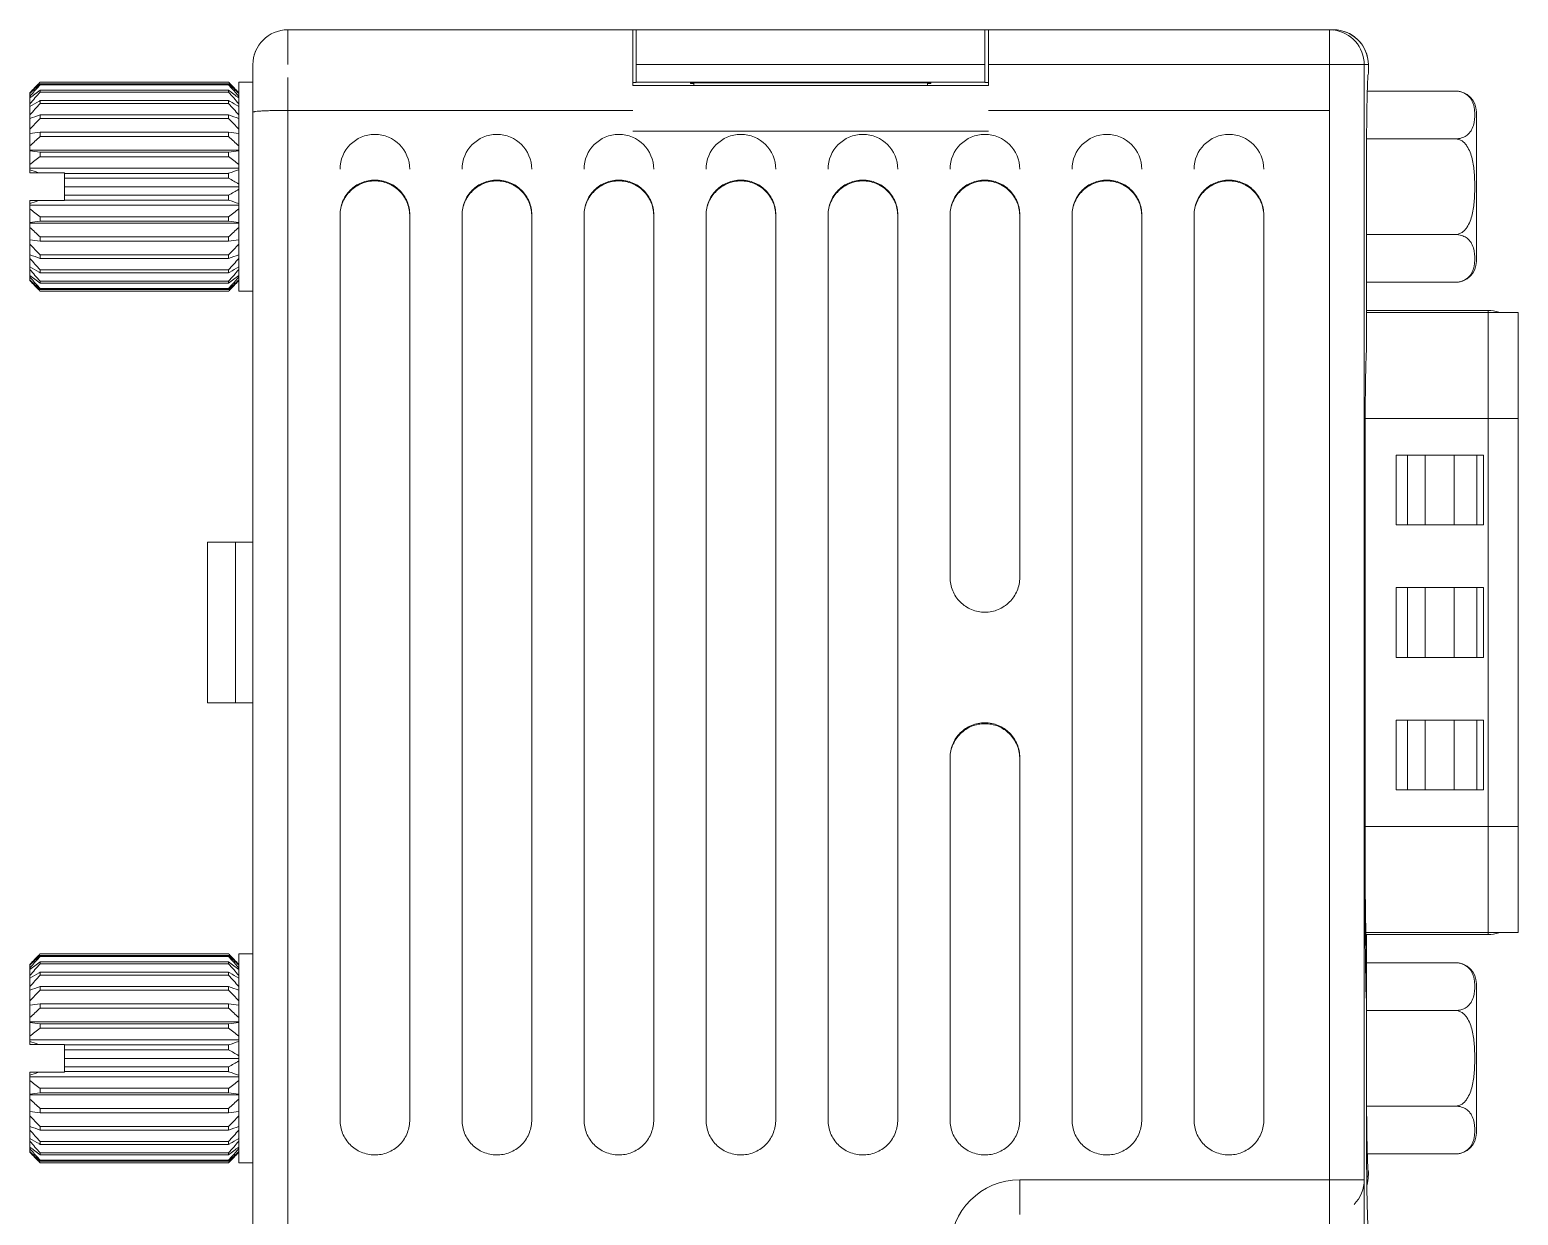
# Model space of a CAD drawing. Header units: millimetres. Extents: x 33157 to 59611, y -29750 to 1750.
# Drawn here: x 54390.4 to 54433.1, y -207.47 to -173.47 of the extents above; entities that cross this region are included whole.
import ezdxf

# ---------------------------------------------------------------- set-up
doc = ezdxf.new("R2010")
doc.units = ezdxf.units.MM
for name, color, linetype, lineweight in [('3_GB861_2-87DXF_CONTINUOUS_LINE', 7, 'Continuous', 18), ('LKC270_DXF_CONTINUOUS_LINE', 7, 'Continuous', 18), ('LKC271_DXF_CONTINUOUS_LINE', 7, 'Continuous', 18), ('LKC274_DXF_CONTINUOUS_LINE', 7, 'Continuous', 18), ('LKC276_DXF_CONTINUOUS_LINE', 7, 'Continuous', 18), ('M447D3_DXF_CONTINUOUS_LINE', 7, 'Continuous', 18), ('MALE-SHELL_1DXF_CONTINUOUS_LINE', 7, 'Continuous', 18), ('SCREW_4_DXF_CONTINUOUS_LINE', 7, 'Continuous', 18)]:
    doc.layers.add(name, color=color, linetype=linetype, lineweight=lineweight)

msp = doc.modelspace()

# ---------------------------------------------------------------- linework, layer by layer
at = {"layer": '3_GB861_2-87DXF_CONTINUOUS_LINE', "color": 7, "linetype": 'Continuous'}
for p, q in [((54396.395, -174.975), (54396.395, -180.975)), ((54396.395, -174.975), (54396.795, -174.975)), ((54396.395, -180.975), (54396.795, -180.975)), ((54396.395, -199.975), (54396.395, -205.975)), ((54396.395, -199.975), (54396.795, -199.975)), ((54396.395, -205.975), (54396.795, -205.975))]:
    msp.add_line(p, q, dxfattribs=at)
at = {"layer": 'LKC270_DXF_CONTINUOUS_LINE', "color": 7, "linetype": 'Continuous'}
for p, q in [((54397.795, -173.475), (54397.795, -174.475)), ((54397.795, -173.475), (54407.695, -173.475)), ((54407.695, -173.475), (54407.695, -175.075)), ((54417.895, -175.075), (54417.895, -173.475)), ((54417.895, -173.475), (54427.795, -173.475)), ((54427.677, -207.457), (54427.677, -173.475)), ((54396.795, -176.835), (54396.795, -174.475)), ((54417.895, -174.475), (54428.795, -174.475)), ((54428.677, -174.475), (54428.677, -206.457)), ((54428.795, -174.73), (54428.795, -174.475)), ((54397.795, -212.875), (54397.795, -174.839)), ((54409.445, -174.996), (54409.445, -175.075)), ((54416.145, -174.996), (54416.145, -175.075)), ((54427.677, -208.777), (54427.677, -174.839)), ((54407.695, -175.075), (54417.895, -175.075)), ((54397.795, -175.787), (54407.695, -175.787)), ((54417.895, -175.787), (54427.677, -175.787)), ((54428.677, -175.877), (54428.677, -207.777)), ((54396.795, -212.875), (54396.795, -176.035)), ((54407.695, -176.386), (54417.895, -176.386)), ((54399.295, -178.782), (54399.295, -204.747)), ((54401.295, -204.747), (54401.295, -178.782)), ((54402.795, -178.782), (54402.795, -204.747)), ((54404.795, -204.747), (54404.795, -178.782)), ((54406.295, -178.782), (54406.295, -204.747)), ((54408.295, -204.747), (54408.295, -178.782)), ((54409.795, -178.782), (54409.795, -204.747)), ((54411.795, -204.747), (54411.795, -178.782)), ((54413.295, -178.782), (54413.295, -204.747)), ((54415.295, -204.747), (54415.295, -178.782)), ((54416.795, -178.782), (54416.795, -189.18)), ((54418.795, -189.18), (54418.795, -178.782)), ((54420.295, -178.782), (54420.295, -204.747)), ((54422.295, -204.747), (54422.295, -178.782)), ((54423.795, -178.782), (54423.795, -204.747)), ((54425.795, -204.747), (54425.795, -178.782)), ((54428.738, -179.522), (54428.738, -182.707)), ((54428.705, -198.685), (54428.705, -185.114)), ((54416.795, -194.349), (54416.795, -204.747)), ((54418.795, -204.747), (54418.795, -194.349)), ((54428.738, -199.78), (54428.738, -201.293)), ((54428.738, -201.293), (54428.738, -204.478)), ((54428.794, -206.34), (54428.794, -206.219)), ((54418.795, -206.457), (54428.677, -206.457)), ((54418.795, -207.457), (54418.795, -206.457)), ((54428.749, -206.385), (54428.794, -206.34))]:
    msp.add_line(p, q, dxfattribs=at)
for centre, radius, start, end in [((54397.795, -174.475), 1, 90, 180), ((54427.677, -174.474), 0.999, 83.2767, 89.9877), ((54427.677, -174.474), 1, 359.9956, 83.2878), ((54400.295, -177.475), 1, 0, 180), ((54403.795, -177.475), 1, 0, 180), ((54407.295, -177.475), 1, 0, 180), ((54410.795, -177.475), 1, 0, 180), ((54414.295, -177.475), 1, 0, 180), ((54417.795, -177.475), 1, 0, 180), ((54421.295, -177.475), 1, 0, 180), ((54424.795, -177.475), 1, 360, 180), ((54400.308, -204.747), 0.987, 358.5058, 359.9992), ((54403.808, -204.747), 0.987, 358.5058, 359.9992), ((54407.308, -204.747), 0.987, 358.5058, 359.9992), ((54410.808, -204.747), 0.987, 358.5058, 359.9992), ((54414.308, -204.747), 0.987, 358.5058, 359.9992), ((54417.808, -204.747), 0.987, 358.5058, 359.9992), ((54421.308, -204.747), 0.987, 358.5058, 359.9992), ((54424.808, -204.747), 0.987, 358.5058, 359.9992), ((54418.795, -208.457), 2, 90.0053, 180.0041), ((54427.677, -206.457), 1, 315.0017, 0.0193)]:
    msp.add_arc(centre, radius, start, end, dxfattribs=at)
for centre, major_axis, ratio, start_param, end_param in [((54427.795, -174.475), (1, 0), 0.999848, 0, 1.570796), ((54428.795, -177.98), (0, 3.25), 0.017455, 0, 1.570796), ((54428.795, -179.692), (-0.003, 3.25), 0.017431, 1.01415, 1.518421), ((54428.75, -185.25), (-0.002, 2.6), 0.017431, 0.210248, 1.518421), ((54428.75, -197.27), (0, 2.6), 0.017455, 1.570796, 2.878969), ((54428.75, -198.821), (-0.002, 2.6), 0.017431, 1.518421, 2.826593), ((54428.795, -202.97), (0, 3.25), 0.017455, 1.570796, 3.126207), ((54428.795, -204.648), (-0.003, 3.25), 0.017431, 1.518421, 3.073832), ((54427.794, -206.34), (0.707, 0.707), 0.999695, 5.210518, 5.497939)]:
    msp.add_ellipse(centre, major_axis=major_axis, ratio=ratio, start_param=start_param, end_param=end_param, dxfattribs=at)
for points, knots in [([(54396.795, -175.839), (54396.795, -175.837), (54396.803, -175.832), (54396.817, -175.828), (54396.841, -175.823), (54396.891, -175.816), (54396.974, -175.808), (54397.097, -175.801), (54397.247, -175.795), (54397.417, -175.79), (54397.602, -175.787), (54397.73, -175.787), (54397.795, -175.787)], [0, 0, 0, 0, 9751.325156, 30903.199351, 64651.169404, 110960.35656, 239609.004101, 412280.027188, 622471.823701, 862078.734272, 1122186.290299, 1392437.637269, 1392437.637269, 1392437.637269, 1392437.637269]), ([(54401.295, -178.782), (54401.295, -178.653), (54401.243, -178.39), (54401.02, -178.058), (54400.688, -177.836), (54400.295, -177.758), (54399.902, -177.836), (54399.57, -178.058), (54399.347, -178.39), (54399.295, -178.653), (54399.295, -178.782)], [0, 0, 0, 0, 141106.193368, 282235.171749, 423453.226343, 564723.528933, 705993.831523, 847211.886118, 988340.864499, 1129447.057867, 1129447.057867, 1129447.057867, 1129447.057867]), ([(54399.295, -178.783), (54399.299, -178.655), (54399.356, -178.398), (54399.58, -178.075), (54399.909, -177.86), (54400.295, -177.785), (54400.681, -177.86), (54401.01, -178.075), (54401.234, -178.398), (54401.291, -178.655), (54401.295, -178.783)], [0, 0, 0, 0, 141125.147948, 282248.042214, 423458.245147, 564719.385316, 705980.525485, 847190.728418, 988313.622684, 1129438.770632, 1129438.770632, 1129438.770632, 1129438.770632]), ([(54404.795, -178.782), (54404.795, -178.653), (54404.743, -178.39), (54404.52, -178.058), (54404.188, -177.836), (54403.795, -177.758), (54403.402, -177.836), (54403.07, -178.058), (54402.847, -178.39), (54402.795, -178.653), (54402.795, -178.782)], [0, 0, 0, 0, 141115.257002, 282253.30048, 423480.425894, 564759.802659, 706039.179424, 847266.304838, 988404.348316, 1129519.605318, 1129519.605318, 1129519.605318, 1129519.605318]), ([(54402.795, -178.783), (54402.799, -178.655), (54402.856, -178.398), (54403.08, -178.075), (54403.409, -177.86), (54403.795, -177.785), (54404.181, -177.86), (54404.51, -178.075), (54404.734, -178.398), (54404.791, -178.655), (54404.795, -178.783)], [0, 0, 0, 0, 141134.212866, 282266.171905, 423485.445219, 564755.659042, 706025.872864, 847245.146178, 988377.105217, 1129511.318083, 1129511.318083, 1129511.318083, 1129511.318083]), ([(54408.295, -178.782), (54408.295, -178.653), (54408.243, -178.39), (54408.02, -178.058), (54407.688, -177.836), (54407.295, -177.758), (54406.902, -177.836), (54406.57, -178.058), (54406.347, -178.39), (54406.295, -178.653), (54406.295, -178.782)], [0, 0, 0, 0, 141124.320636, 282271.429211, 423507.625445, 564796.076385, 706084.527325, 847320.723558, 988467.832134, 1129592.15277, 1129592.15277, 1129592.15277, 1129592.15277]), ([(54406.295, -178.783), (54406.299, -178.655), (54406.356, -178.398), (54406.58, -178.075), (54406.909, -177.86), (54407.295, -177.785), (54407.681, -177.86), (54408.01, -178.075), (54408.234, -178.398), (54408.291, -178.655), (54408.295, -178.783)], [0, 0, 0, 0, 141143.277784, 282284.301596, 423512.645292, 564791.932767, 706071.220243, 847299.563938, 988440.58775, 1129583.865534, 1129583.865534, 1129583.865534, 1129583.865534]), ([(54411.795, -178.782), (54411.795, -178.653), (54411.743, -178.39), (54411.52, -178.058), (54411.188, -177.836), (54410.795, -177.758), (54410.402, -177.836), (54410.07, -178.058), (54409.847, -178.39), (54409.795, -178.653), (54409.795, -178.782)], [0, 0, 0, 0, 141133.38427, 282289.557943, 423534.824995, 564832.350111, 706129.875226, 847375.142278, 988531.315952, 1129664.700221, 1129664.700221, 1129664.700221, 1129664.700221]), ([(54409.795, -178.783), (54409.799, -178.655), (54409.856, -178.398), (54410.08, -178.075), (54410.409, -177.86), (54410.795, -177.785), (54411.181, -177.86), (54411.51, -178.075), (54411.734, -178.398), (54411.791, -178.655), (54411.795, -178.783)], [0, 0, 0, 0, 141152.342702, 282302.431288, 423539.845364, 564828.206493, 706116.567622, 847353.981698, 988504.070284, 1129656.412986, 1129656.412986, 1129656.412986, 1129656.412986]), ([(54415.295, -178.782), (54415.295, -178.653), (54415.243, -178.39), (54415.02, -178.058), (54414.688, -177.836), (54414.295, -177.758), (54413.902, -177.836), (54413.57, -178.058), (54413.347, -178.39), (54413.295, -178.653), (54413.295, -178.782)], [0, 0, 0, 0, 141142.447904, 282307.686675, 423562.024546, 564868.623836, 706175.223127, 847429.560998, 988594.799769, 1129737.247673, 1129737.247673, 1129737.247673, 1129737.247673]), ([(54413.295, -178.783), (54413.299, -178.655), (54413.356, -178.398), (54413.58, -178.075), (54413.909, -177.86), (54414.295, -177.785), (54414.681, -177.86), (54415.01, -178.075), (54415.234, -178.398), (54415.291, -178.655), (54415.295, -178.783)], [0, 0, 0, 0, 141161.40762, 282320.560979, 423567.045437, 564864.480219, 706161.915001, 847408.399458, 988567.552817, 1129728.960437, 1129728.960437, 1129728.960437, 1129728.960437]), ([(54418.795, -178.782), (54418.795, -178.653), (54418.743, -178.39), (54418.52, -178.058), (54418.188, -177.836), (54417.795, -177.758), (54417.402, -177.836), (54417.07, -178.058), (54416.847, -178.39), (54416.795, -178.653), (54416.795, -178.782)], [0, 0, 0, 0, 141151.511538, 282325.815406, 423589.224097, 564904.897562, 706220.571028, 847483.979719, 988658.283587, 1129809.795125, 1129809.795125, 1129809.795125, 1129809.795125]), ([(54416.795, -178.783), (54416.799, -178.655), (54416.856, -178.398), (54417.08, -178.075), (54417.409, -177.86), (54417.795, -177.785), (54418.181, -177.86), (54418.51, -178.075), (54418.734, -178.398), (54418.791, -178.655), (54418.795, -178.783)], [0, 0, 0, 0, 141170.472538, 282338.69067, 423594.245509, 564900.753944, 706207.262379, 847462.817219, 988631.035351, 1129801.507889, 1129801.507889, 1129801.507889, 1129801.507889]), ([(54422.295, -178.782), (54422.295, -178.653), (54422.243, -178.39), (54422.02, -178.058), (54421.688, -177.836), (54421.295, -177.758), (54420.902, -177.836), (54420.57, -178.058), (54420.347, -178.39), (54420.295, -178.653), (54420.295, -178.782)], [0, 0, 0, 0, 141160.575172, 282343.944138, 423616.423647, 564941.171288, 706265.918929, 847538.398439, 988721.767405, 1129882.342576, 1129882.342576, 1129882.342576, 1129882.342576]), ([(54420.295, -178.783), (54420.299, -178.655), (54420.356, -178.398), (54420.58, -178.075), (54420.909, -177.86), (54421.295, -177.785), (54421.681, -177.86), (54422.01, -178.075), (54422.234, -178.398), (54422.291, -178.655), (54422.295, -178.783)], [0, 0, 0, 0, 141179.537456, 282356.820361, 423621.445582, 564937.02767, 706252.609758, 847517.234979, 988694.517884, 1129874.05534, 1129874.05534, 1129874.05534, 1129874.05534]), ([(54425.795, -178.782), (54425.795, -178.653), (54425.743, -178.39), (54425.52, -178.058), (54425.188, -177.836), (54424.795, -177.758), (54424.402, -177.836), (54424.07, -178.058), (54423.847, -178.39), (54423.795, -178.653), (54423.795, -178.782)], [0, 0, 0, 0, 141169.638806, 282362.072869, 423643.623198, 564977.445014, 706311.26683, 847592.817159, 988785.251222, 1129954.890028, 1129954.890028, 1129954.890028, 1129954.890028]), ([(54423.795, -178.783), (54423.799, -178.655), (54423.856, -178.398), (54424.08, -178.075), (54424.409, -177.86), (54424.795, -177.785), (54425.181, -177.86), (54425.51, -178.075), (54425.734, -178.398), (54425.791, -178.655), (54425.795, -178.783)], [0, 0, 0, 0, 141188.602374, 282374.950052, 423648.645654, 564973.301396, 706297.957137, 847571.652739, 988758.000418, 1129946.602792, 1129946.602792, 1129946.602792, 1129946.602792]), ([(54416.795, -189.18), (54416.795, -189.31), (54416.847, -189.573), (54417.07, -189.905), (54417.402, -190.127), (54417.795, -190.205), (54418.188, -190.127), (54418.52, -189.905), (54418.743, -189.573), (54418.795, -189.31), (54418.795, -189.18)], [0, 0, 0, 0, 141169.212325, 282352.321358, 423633.001473, 564962.678368, 706292.078658, 847572.482054, 988755.27437, 1129923.967608, 1129923.967608, 1129923.967608, 1129923.967608]), ([(54418.795, -194.349), (54418.795, -194.219), (54418.743, -193.956), (54418.52, -193.625), (54418.188, -193.402), (54417.795, -193.324), (54417.402, -193.402), (54417.07, -193.625), (54416.847, -193.956), (54416.795, -194.219), (54416.795, -194.349)], [0, 0, 0, 0, 141174.68275, 282363.465177, 423649.862826, 564985.259446, 706320.932684, 847607.607063, 988796.706221, 1129971.90808, 1129971.90808, 1129971.90808, 1129971.90808]), ([(54416.795, -194.35), (54416.799, -194.222), (54416.856, -193.965), (54417.08, -193.642), (54417.409, -193.427), (54417.795, -193.351), (54418.181, -193.427), (54418.51, -193.642), (54418.734, -193.965), (54418.791, -194.222), (54418.795, -194.35)], [0, 0, 0, 0, 141200.229952, 282380.082141, 423657.359792, 564982.513551, 706307.391598, 847584.39286, 988763.943574, 1129963.620522, 1129963.620522, 1129963.620522, 1129963.620522]), ([(54399.295, -204.747), (54399.295, -204.876), (54399.346, -205.136), (54399.565, -205.466), (54399.893, -205.689), (54400.282, -205.771), (54400.672, -205.699), (54401.006, -205.485), (54401.233, -205.16), (54401.291, -204.901), (54401.295, -204.773)], [0, 0, 0, 0, 141136.558725, 282294.698894, 423541.976605, 564841.709742, 706143.54665, 847394.754103, 988558.728954, 1129723.319956, 1129723.319956, 1129723.319956, 1129723.319956]), ([(54402.795, -204.747), (54402.795, -204.876), (54402.846, -205.136), (54403.065, -205.466), (54403.393, -205.689), (54403.782, -205.771), (54404.172, -205.699), (54404.506, -205.485), (54404.733, -205.16), (54404.791, -204.901), (54404.795, -204.773)], [0, 0, 0, 0, 141145.622081, 282312.826992, 423569.175169, 564877.982141, 706188.893019, 847449.171191, 988622.211158, 1129795.867316, 1129795.867316, 1129795.867316, 1129795.867316]), ([(54406.295, -204.747), (54406.295, -204.876), (54406.346, -205.136), (54406.565, -205.466), (54406.893, -205.689), (54407.282, -205.771), (54407.672, -205.699), (54408.006, -205.485), (54408.233, -205.16), (54408.291, -204.901), (54408.295, -204.773)], [0, 0, 0, 0, 141154.685437, 282330.95509, 423596.373733, 564914.25454, 706234.239387, 847503.588278, 988685.693362, 1129868.414676, 1129868.414676, 1129868.414676, 1129868.414676]), ([(54409.795, -204.747), (54409.795, -204.876), (54409.846, -205.136), (54410.065, -205.466), (54410.393, -205.689), (54410.782, -205.771), (54411.172, -205.699), (54411.506, -205.485), (54411.733, -205.16), (54411.791, -204.901), (54411.795, -204.773)], [0, 0, 0, 0, 141163.748793, 282349.083188, 423623.572298, 564950.526939, 706279.585756, 847558.005365, 988749.175566, 1129940.962036, 1129940.962036, 1129940.962036, 1129940.962036]), ([(54413.295, -204.747), (54413.295, -204.876), (54413.346, -205.136), (54413.565, -205.466), (54413.893, -205.689), (54414.282, -205.771), (54414.672, -205.699), (54415.006, -205.485), (54415.233, -205.16), (54415.291, -204.901), (54415.295, -204.773)], [0, 0, 0, 0, 141172.81215, 282367.211286, 423650.770862, 564986.799338, 706324.932125, 847612.422452, 988812.65777, 1130013.509397, 1130013.509397, 1130013.509397, 1130013.509397]), ([(54416.795, -204.747), (54416.795, -204.876), (54416.846, -205.136), (54417.065, -205.466), (54417.393, -205.689), (54417.782, -205.771), (54418.172, -205.699), (54418.506, -205.485), (54418.733, -205.16), (54418.791, -204.901), (54418.795, -204.773)], [0, 0, 0, 0, 141181.875506, 282385.339384, 423677.969426, 565023.071737, 706370.278494, 847666.83954, 988876.139974, 1130086.056757, 1130086.056757, 1130086.056757, 1130086.056757]), ([(54420.295, -204.747), (54420.295, -204.876), (54420.346, -205.136), (54420.565, -205.466), (54420.893, -205.689), (54421.282, -205.771), (54421.672, -205.699), (54422.006, -205.485), (54422.233, -205.16), (54422.291, -204.901), (54422.295, -204.773)], [0, 0, 0, 0, 141190.938862, 282403.467483, 423705.167991, 565059.344136, 706415.624863, 847721.256627, 988939.622178, 1130158.604118, 1130158.604118, 1130158.604118, 1130158.604118]), ([(54423.795, -204.747), (54423.795, -204.876), (54423.846, -205.136), (54424.065, -205.466), (54424.393, -205.689), (54424.782, -205.771), (54425.172, -205.699), (54425.506, -205.485), (54425.733, -205.16), (54425.791, -204.901), (54425.795, -204.773)], [0, 0, 0, 0, 141200.002218, 282421.595581, 423732.366555, 565095.616535, 706460.971231, 847775.673715, 989003.104382, 1130231.151478, 1130231.151478, 1130231.151478, 1130231.151478])]:
    msp.add_open_spline(points, degree=3, knots=knots, dxfattribs=at)
at = {"layer": 'LKC271_DXF_CONTINUOUS_LINE', "color": 7, "linetype": 'Continuous'}
for p, q in [((54407.695, -173.475), (54417.895, -173.475)), ((54407.795, -174.988), (54407.795, -173.475)), ((54417.795, -173.475), (54417.795, -174.988)), ((54407.795, -174.475), (54417.795, -174.475)), ((54428.795, -174.73), (54428.795, -174.475)), ((54407.695, -174.988), (54407.795, -174.988)), ((54407.795, -174.975), (54417.795, -174.975)), ((54409.345, -175.013), (54409.345, -174.996)), ((54409.345, -174.996), (54416.245, -174.996)), ((54409.445, -175.013), (54409.345, -175.013)), ((54416.245, -175.013), (54416.145, -175.013)), ((54416.245, -174.996), (54416.245, -175.013)), ((54417.795, -174.988), (54417.895, -174.988)), ((54428.738, -199.78), (54428.738, -199.425)), ((54428.795, -206.339), (54428.795, -206.22))]:
    msp.add_line(p, q, dxfattribs=at)
msp.add_arc((54397.795, -174.475), 1, 158.0157, 163.3267, dxfattribs=at)
for centre, major_axis, ratio, start_param, end_param in [((54427.795, -174.475), (1, 0), 0.999848, 0, 1.256647), ((54427.795, -206.339), (0.707, -0.707), 0.999695, 0.497298, 0.785246)]:
    msp.add_ellipse(centre, major_axis=major_axis, ratio=ratio, start_param=start_param, end_param=end_param, dxfattribs=at)
at = {"layer": 'LKC274_DXF_CONTINUOUS_LINE', "color": 7, "linetype": 'Continuous'}
for p, q in [((54395.495, -188.175), (54395.495, -192.775)), ((54396.795, -188.175), (54395.495, -188.175)), ((54396.295, -192.775), (54396.295, -188.175)), ((54395.495, -192.775), (54396.795, -192.775))]:
    msp.add_line(p, q, dxfattribs=at)
at = {"layer": 'LKC276_DXF_CONTINUOUS_LINE', "color": 7, "linetype": 'Continuous'}
for p, q in [((54390.695, -174.975), (54390.669, -175.001)), ((54390.695, -174.975), (54396.095, -174.975)), ((54390.695, -175.026), (54390.695, -175.055)), ((54390.695, -175.026), (54396.095, -175.026)), ((54390.695, -175.055), (54396.095, -175.055)), ((54396.121, -175.001), (54396.095, -174.975)), ((54396.095, -175.055), (54396.095, -175.026)), ((54390.395, -177.575), (54390.395, -175.275)), ((54390.399, -175.278), (54390.395, -175.282)), ((54390.695, -175.206), (54390.695, -175.263)), ((54390.695, -175.206), (54396.095, -175.206)), ((54390.695, -175.263), (54396.095, -175.263)), ((54396.095, -175.263), (54396.095, -175.206)), ((54396.395, -175.282), (54396.391, -175.278)), ((54390.66, -175.527), (54390.695, -175.507)), ((54390.695, -175.507), (54390.695, -175.589)), ((54390.695, -175.507), (54396.095, -175.507)), ((54390.695, -175.589), (54396.095, -175.589)), ((54390.695, -175.916), (54390.695, -176.019)), ((54390.695, -175.916), (54396.095, -175.916)), ((54396.095, -175.589), (54396.095, -175.507)), ((54396.095, -175.507), (54396.13, -175.527)), ((54396.095, -176.019), (54396.095, -175.916)), ((54390.695, -176.019), (54396.095, -176.019)), ((54390.695, -176.415), (54390.695, -176.535)), ((54390.695, -176.415), (54396.095, -176.415)), ((54390.695, -176.535), (54396.095, -176.535)), ((54396.095, -176.535), (54396.095, -176.415)), ((54390.395, -176.93), (54396.395, -176.93)), ((54390.695, -176.982), (54390.695, -177.114)), ((54390.695, -176.982), (54396.095, -176.982)), ((54390.695, -177.114), (54396.095, -177.114)), ((54396.095, -177.114), (54396.095, -176.982)), ((54390.395, -177.441), (54396.395, -177.441)), ((54390.395, -177.575), (54391.395, -177.575)), ((54391.395, -177.575), (54391.395, -178.375)), ((54391.395, -177.592), (54396.095, -177.592)), ((54396.095, -177.73), (54396.095, -177.592)), ((54391.395, -177.73), (54396.095, -177.73)), ((54391.395, -177.975), (54396.395, -177.975)), ((54390.395, -180.675), (54390.395, -178.375)), ((54390.395, -178.375), (54391.395, -178.375)), ((54391.395, -178.219), (54396.095, -178.219)), ((54391.395, -178.357), (54396.095, -178.357)), ((54396.095, -178.357), (54396.095, -178.219)), ((54390.395, -178.508), (54396.395, -178.508)), ((54390.695, -178.835), (54390.695, -178.968)), ((54390.695, -178.835), (54396.095, -178.835)), ((54396.095, -178.968), (54396.095, -178.835)), ((54390.395, -179.019), (54396.395, -179.019)), ((54390.695, -178.968), (54396.095, -178.968)), ((54390.695, -179.414), (54390.695, -179.534)), ((54390.695, -179.414), (54396.095, -179.414)), ((54390.695, -179.534), (54396.095, -179.534)), ((54396.095, -179.534), (54396.095, -179.414)), ((54390.695, -179.93), (54390.695, -180.033)), ((54390.695, -179.93), (54396.095, -179.93)), ((54390.695, -180.033), (54396.095, -180.033)), ((54396.095, -180.033), (54396.095, -179.93)), ((54390.695, -180.442), (54390.66, -180.423)), ((54390.695, -180.36), (54390.695, -180.442)), ((54390.695, -180.36), (54396.095, -180.36)), ((54390.695, -180.442), (54396.095, -180.442)), ((54396.095, -180.442), (54396.095, -180.36)), ((54396.13, -180.423), (54396.095, -180.442)), ((54390.395, -180.667), (54390.399, -180.671)), ((54390.669, -180.948), (54390.695, -180.974)), ((54390.695, -180.686), (54390.695, -180.743)), ((54390.695, -180.686), (54396.095, -180.686)), ((54390.695, -180.743), (54396.095, -180.743)), ((54390.695, -180.894), (54390.695, -180.923)), ((54390.695, -180.894), (54396.095, -180.894)), ((54390.695, -180.923), (54396.095, -180.923)), ((54390.695, -180.974), (54396.095, -180.974)), ((54396.095, -180.743), (54396.095, -180.686)), ((54396.095, -180.923), (54396.095, -180.894)), ((54396.095, -180.974), (54396.121, -180.948)), ((54396.391, -180.671), (54396.395, -180.667)), ((54390.695, -199.975), (54390.669, -200.001)), ((54390.695, -199.975), (54396.095, -199.975)), ((54390.695, -200.026), (54390.695, -200.055)), ((54390.695, -200.026), (54396.095, -200.026)), ((54390.695, -200.055), (54396.095, -200.055)), ((54390.695, -200.206), (54390.695, -200.263)), ((54390.695, -200.206), (54396.095, -200.206)), ((54390.695, -200.263), (54396.095, -200.263)), ((54396.121, -200.001), (54396.095, -199.975)), ((54396.095, -200.055), (54396.095, -200.026)), ((54396.095, -200.263), (54396.095, -200.206)), ((54390.395, -202.575), (54390.395, -200.275)), ((54390.399, -200.278), (54390.395, -200.282)), ((54390.66, -200.527), (54390.695, -200.507)), ((54390.695, -200.507), (54390.695, -200.589)), ((54390.695, -200.507), (54396.095, -200.507)), ((54390.695, -200.589), (54396.095, -200.589)), ((54396.095, -200.589), (54396.095, -200.507)), ((54396.095, -200.507), (54396.13, -200.527)), ((54396.395, -200.282), (54396.391, -200.278)), ((54390.695, -200.916), (54390.695, -201.019)), ((54390.695, -200.916), (54396.095, -200.916)), ((54390.695, -201.019), (54396.095, -201.019)), ((54396.095, -201.019), (54396.095, -200.916)), ((54390.695, -201.415), (54390.695, -201.535)), ((54390.695, -201.415), (54396.095, -201.415)), ((54390.695, -201.535), (54396.095, -201.535)), ((54396.095, -201.535), (54396.095, -201.415)), ((54390.395, -201.93), (54396.395, -201.93)), ((54390.695, -201.982), (54390.695, -202.114)), ((54390.695, -201.982), (54396.095, -201.982)), ((54390.695, -202.114), (54396.095, -202.114)), ((54396.095, -202.114), (54396.095, -201.982)), ((54390.395, -202.441), (54396.395, -202.441)), ((54390.395, -202.575), (54391.395, -202.575)), ((54391.395, -202.575), (54391.395, -203.375)), ((54391.395, -202.592), (54396.095, -202.592)), ((54391.395, -202.73), (54396.095, -202.73)), ((54396.095, -202.73), (54396.095, -202.592)), ((54391.395, -202.975), (54396.395, -202.975)), ((54391.395, -203.219), (54396.095, -203.219)), ((54396.095, -203.357), (54396.095, -203.219)), ((54390.395, -205.675), (54390.395, -203.375)), ((54390.395, -203.375), (54391.395, -203.375)), ((54390.395, -203.508), (54396.395, -203.508)), ((54391.395, -203.357), (54396.095, -203.357)), ((54390.395, -204.019), (54396.395, -204.019)), ((54390.695, -203.835), (54390.695, -203.968)), ((54390.695, -203.835), (54396.095, -203.835)), ((54390.695, -203.968), (54396.095, -203.968)), ((54396.095, -203.968), (54396.095, -203.835)), ((54390.695, -204.414), (54390.695, -204.534)), ((54390.695, -204.414), (54396.095, -204.414)), ((54396.095, -204.534), (54396.095, -204.414)), ((54390.695, -204.534), (54396.095, -204.534)), ((54390.695, -204.93), (54390.695, -205.033)), ((54390.695, -204.93), (54396.095, -204.93)), ((54396.095, -205.033), (54396.095, -204.93)), ((54390.695, -205.033), (54396.095, -205.033)), ((54390.695, -205.36), (54390.695, -205.442)), ((54390.695, -205.36), (54396.095, -205.36)), ((54396.095, -205.442), (54396.095, -205.36)), ((54390.395, -205.667), (54390.399, -205.671)), ((54390.695, -205.442), (54390.66, -205.423)), ((54390.695, -205.442), (54396.095, -205.442)), ((54390.695, -205.686), (54390.695, -205.743)), ((54390.695, -205.686), (54396.095, -205.686)), ((54390.695, -205.743), (54396.095, -205.743)), ((54396.13, -205.423), (54396.095, -205.442)), ((54396.095, -205.743), (54396.095, -205.686)), ((54396.391, -205.671), (54396.395, -205.667)), ((54390.669, -205.948), (54390.695, -205.974)), ((54390.695, -205.894), (54390.695, -205.923)), ((54390.695, -205.894), (54396.095, -205.894)), ((54390.695, -205.923), (54396.095, -205.923)), ((54390.695, -205.974), (54396.095, -205.974)), ((54396.095, -205.923), (54396.095, -205.894)), ((54396.095, -205.974), (54396.121, -205.948))]:
    msp.add_line(p, q, dxfattribs=at)
for centre, radius, start, end in [((54410.791, -197.496), 30.145, 131.8077, 132.5773), ((54413.044, -197.11), 31.454, 135.342, 136.0474), ((54418.558, -200.803), 37.938, 137.2593, 137.427), ((54375.999, -197.496), 30.145, 47.4227, 48.1923), ((54368.232, -200.803), 37.938, 42.573, 42.7407), ((54373.747, -197.11), 31.454, 43.9526, 44.658), ((54414.018, -196.642), 31.78, 137.4147, 138.017), ((54407.903, -198.47), 28.937, 126.49, 127.2324), ((54415.616, -197.806), 33.604, 137.8684, 138.6366), ((54378.887, -198.47), 28.937, 52.7676, 53.51), ((54371.174, -197.806), 33.604, 41.3634, 42.1316), ((54372.772, -196.642), 31.78, 41.983, 42.5853), ((54404.848, -201.123), 29.265, 118.9984, 119.5937), ((54415.012, -198.077), 33.121, 137.2379, 138.0078), ((54402.631, -210.874), 36.939, 108.8524, 109.3449), ((54371.778, -198.077), 33.121, 41.9922, 42.7621), ((54383.351, -213.206), 39.407, 70.6706, 71.1322), ((54381.943, -201.123), 29.265, 60.4063, 61.0016), ((54413.305, -198.408), 31.819, 135.2825, 136.0555), ((54373.485, -198.408), 31.819, 43.9445, 44.7175), ((54401.478, -269.78), 93.986, 96.58823, 96.77237), ((54410.791, -199.005), 30.145, 131.8077, 132.5773), ((54384.567, -276.142), 100.391, 83.2335, 83.40589), ((54375.999, -199.005), 30.145, 47.4227, 48.1923), ((54401.478, -83.616), 93.986, 263.22763, 263.41177), ((54407.903, -200.378), 28.937, 126.49, 127.2324), ((54384.567, -77.255), 100.391, 276.59411, 276.7665), ((54378.887, -200.378), 28.937, 52.7676, 53.51), ((54402.317, -143.534), 35.986, 250.6527, 251.0734), ((54383.351, -140.302), 39.407, 288.8678, 289.3294), ((54382.052, -203.147), 29.038, 60.401, 61.0795), ((54381.131, -151.157), 30.923, 298.9412, 299.5784), ((54402.978, -214.32), 38.002, 108.9377, 109.3361), ((54384.159, -213.315), 36.939, 70.6551, 71.1476), ((54407.903, -155.571), 28.937, 232.7676, 233.51), ((54378.887, -155.571), 28.937, 306.49, 307.2324), ((54402.223, -278.695), 100.391, 96.59411, 96.7665), ((54410.791, -156.944), 30.145, 227.4227, 228.1923), ((54385.312, -272.333), 93.986, 83.22763, 83.41177), ((54375.999, -156.944), 30.145, 311.8077, 312.5773), ((54402.223, -79.807), 100.391, 263.2335, 263.40589), ((54413.305, -157.541), 31.819, 223.9445, 224.7175), ((54385.312, -86.169), 93.986, 276.58823, 276.77237), ((54373.485, -157.541), 31.819, 315.2825, 316.0555), ((54403.439, -142.743), 39.407, 250.6706, 251.1322), ((54415.012, -157.872), 33.121, 221.9922, 222.7621), ((54384.159, -145.075), 36.939, 288.8524, 289.3449), ((54371.778, -157.872), 33.121, 317.2379, 318.0078), ((54404.848, -154.826), 29.265, 240.4063, 241.0016), ((54415.616, -158.144), 33.604, 221.3634, 222.1316), ((54407.903, -157.479), 28.937, 232.7676, 233.51), ((54414.018, -159.307), 31.78, 221.983, 222.5853), ((54371.174, -158.144), 33.604, 317.8684, 318.6366), ((54378.887, -157.479), 28.937, 306.49, 307.2324), ((54381.943, -154.826), 29.265, 298.9984, 299.5937), ((54372.772, -159.307), 31.78, 317.4147, 318.017), ((54410.791, -158.453), 30.145, 227.4227, 228.1923), ((54413.044, -158.839), 31.454, 223.9526, 224.658), ((54418.558, -155.146), 37.938, 222.573, 222.7407), ((54375.999, -158.453), 30.145, 311.8077, 312.5773), ((54368.232, -155.146), 37.938, 317.2593, 317.427), ((54373.747, -158.839), 31.454, 315.342, 316.0474), ((54410.791, -222.496), 30.145, 131.8077, 132.5773), ((54414.018, -221.642), 31.78, 137.4147, 138.017), ((54407.903, -223.47), 28.937, 126.49, 127.2324), ((54415.616, -222.806), 33.604, 137.8684, 138.6366), ((54413.044, -222.11), 31.454, 135.342, 136.0474), ((54418.558, -225.803), 37.938, 137.2593, 137.427), ((54375.999, -222.496), 30.145, 47.4227, 48.1923), ((54368.232, -225.803), 37.938, 42.573, 42.7407), ((54378.887, -223.47), 28.937, 52.7676, 53.51), ((54371.174, -222.806), 33.604, 41.3634, 42.1316), ((54373.747, -222.11), 31.454, 43.9526, 44.658), ((54372.772, -221.642), 31.78, 41.983, 42.5853), ((54404.848, -226.123), 29.265, 118.9984, 119.5937), ((54415.012, -223.077), 33.121, 137.2379, 138.0078), ((54371.778, -223.077), 33.121, 41.9922, 42.7621), ((54381.943, -226.123), 29.265, 60.4063, 61.0016), ((54402.631, -235.874), 36.939, 108.8524, 109.3449), ((54413.305, -223.408), 31.819, 135.2825, 136.0555), ((54383.351, -238.206), 39.407, 70.6706, 71.1322), ((54373.485, -223.408), 31.819, 43.9445, 44.7175), ((54401.478, -294.78), 93.986, 96.58823, 96.77237), ((54410.791, -224.005), 30.145, 131.8077, 132.5773), ((54384.567, -301.142), 100.391, 83.2335, 83.40589), ((54375.999, -224.005), 30.145, 47.4227, 48.1923), ((54401.478, -108.616), 93.986, 263.22763, 263.41177), ((54384.567, -102.255), 100.391, 276.59411, 276.7665), ((54407.903, -225.378), 28.937, 126.49, 127.2324), ((54378.887, -225.378), 28.937, 52.7676, 53.51), ((54402.317, -168.534), 35.986, 250.6527, 251.0734), ((54383.351, -165.302), 39.407, 288.8678, 289.3294), ((54382.052, -228.147), 29.038, 60.401, 61.0795), ((54381.131, -176.157), 30.923, 298.9412, 299.5784), ((54402.978, -239.32), 38.002, 108.9377, 109.3361), ((54407.903, -180.571), 28.937, 232.7676, 233.51), ((54384.159, -238.315), 36.939, 70.6551, 71.1476), ((54378.887, -180.571), 28.937, 306.49, 307.2324), ((54402.223, -303.695), 100.391, 96.59411, 96.7665), ((54385.312, -297.333), 93.986, 83.22763, 83.41177), ((54410.791, -181.944), 30.145, 227.4227, 228.1923), ((54402.223, -104.807), 100.391, 263.2335, 263.40589), ((54375.999, -181.944), 30.145, 311.8077, 312.5773), ((54385.312, -111.169), 93.986, 276.58823, 276.77237), ((54413.305, -182.541), 31.819, 223.9445, 224.7175), ((54403.439, -167.743), 39.407, 250.6706, 251.1322), ((54373.485, -182.541), 31.819, 315.2825, 316.0555), ((54384.159, -170.075), 36.939, 288.8524, 289.3449), ((54415.012, -182.872), 33.121, 221.9922, 222.7621), ((54404.848, -179.826), 29.265, 240.4063, 241.0016), ((54415.616, -183.144), 33.604, 221.3634, 222.1316), ((54371.778, -182.872), 33.121, 317.2379, 318.0078), ((54371.174, -183.144), 33.604, 317.8684, 318.6366), ((54381.943, -179.826), 29.265, 298.9984, 299.5937), ((54407.903, -182.479), 28.937, 232.7676, 233.51), ((54414.018, -184.307), 31.78, 221.983, 222.5853), ((54410.791, -183.453), 30.145, 227.4227, 228.1923), ((54413.044, -183.839), 31.454, 223.9526, 224.658), ((54418.558, -180.146), 37.938, 222.573, 222.7407), ((54378.887, -182.479), 28.937, 306.49, 307.2324), ((54375.999, -183.453), 30.145, 311.8077, 312.5773), ((54368.232, -180.146), 37.938, 317.2593, 317.427), ((54373.747, -183.839), 31.454, 315.342, 316.0474), ((54372.772, -184.307), 31.78, 317.4147, 318.017)]:
    msp.add_arc(centre, radius, start, end, dxfattribs=at)
at = {"layer": 'M447D3_DXF_CONTINUOUS_LINE', "color": 7, "linetype": 'Continuous'}
for p, q in [((54428.738, -181.58), (54433.095, -181.58)), ((54433.095, -181.58), (54433.095, -199.37)), ((54428.724, -199.37), (54433.095, -199.37))]:
    msp.add_line(p, q, dxfattribs=at)
at = {"layer": 'MALE-SHELL_1DXF_CONTINUOUS_LINE', "color": 7, "linetype": 'Continuous'}
for p, q in [((54428.738, -181.525), (54432.229, -181.525)), ((54432.229, -199.425), (54432.229, -181.525)), ((54433.095, -184.625), (54428.706, -184.625)), ((54429.595, -187.675), (54429.595, -185.675)), ((54429.595, -185.675), (54432.095, -185.675)), ((54429.919, -187.675), (54429.919, -185.675)), ((54430.424, -187.675), (54430.424, -185.675)), ((54431.26, -187.675), (54431.26, -185.675)), ((54431.907, -185.675), (54431.907, -187.675)), ((54432.095, -187.675), (54432.095, -185.675)), ((54429.595, -187.675), (54432.095, -187.675)), ((54429.595, -191.475), (54429.595, -189.475)), ((54429.595, -189.475), (54432.095, -189.475)), ((54429.919, -191.475), (54429.919, -189.475)), ((54430.424, -191.475), (54430.424, -189.475)), ((54431.26, -191.475), (54431.26, -189.475)), ((54431.907, -189.475), (54431.907, -191.475)), ((54432.095, -191.475), (54432.095, -189.475)), ((54429.595, -191.475), (54432.095, -191.475)), ((54429.595, -193.275), (54432.095, -193.275)), ((54429.595, -195.275), (54429.595, -193.275)), ((54429.919, -195.275), (54429.919, -193.275)), ((54430.424, -195.275), (54430.424, -193.275)), ((54431.26, -195.275), (54431.26, -193.275)), ((54431.907, -193.275), (54431.907, -195.275)), ((54432.095, -195.275), (54432.095, -193.275)), ((54429.595, -195.275), (54432.095, -195.275)), ((54428.705, -196.325), (54433.095, -196.325)), ((54428.725, -199.425), (54432.229, -199.425))]:
    msp.add_line(p, q, dxfattribs=at)
for centre, start, end in [((54432.229, -182.525), 71.8428, 90), ((54432.229, -198.425), 270, 288.1572)]:
    msp.add_arc(centre, 1, start, end, dxfattribs=at)
at = {"layer": 'SCREW_4_DXF_CONTINUOUS_LINE', "color": 7, "linetype": 'Continuous'}
for p, q in [((54428.765, -175.232), (54431.295, -175.232)), ((54431.895, -175.832), (54431.895, -180.117)), ((54428.744, -176.603), (54431.295, -176.603)), ((54428.739, -179.346), (54431.295, -179.346)), ((54428.738, -180.717), (54431.295, -180.717)), ((54428.738, -200.232), (54431.295, -200.232)), ((54431.895, -200.832), (54431.895, -205.117)), ((54428.738, -201.603), (54431.295, -201.603)), ((54428.744, -204.346), (54431.295, -204.346)), ((54428.765, -205.717), (54431.295, -205.717))]:
    msp.add_line(p, q, dxfattribs=at)
for centre, radius, start, end in [((54431.295, -175.832), 0.6, 0, 90), ((54431.299, -175.804), 0.572, 76.4548, 77.2023), ((54431.295, -180.117), 0.6, 270, 0), ((54431.299, -180.145), 0.572, 282.7989, 283.5445), ((54431.295, -200.832), 0.6, 0, 90), ((54431.299, -200.804), 0.572, 76.4548, 77.2023), ((54431.295, -205.117), 0.6, 270, 360), ((54431.299, -205.145), 0.572, 282.7989, 283.5445)]:
    msp.add_arc(centre, radius, start, end, dxfattribs=at)
for points, knots in [([(54431.295, -175.232), (54431.306, -175.232), (54431.35, -175.233), (54431.394, -175.239), (54431.426, -175.247)], [0, 0, 0, 0, 87044.603392, 340343.449115, 340343.449115, 340343.449115, 340343.449115]), ([(54431.538, -175.285), (54431.578, -175.304), (54431.648, -175.349), (54431.727, -175.435), (54431.779, -175.526), (54431.813, -175.618), (54431.833, -175.71), (54431.848, -175.832), (54431.85, -175.955), (54431.84, -176.078), (54431.819, -176.202), (54431.776, -176.327), (54431.694, -176.442), (54431.598, -176.524), (54431.462, -176.588), (54431.354, -176.603), (54431.295, -176.603)], [0, 0, 0, 0, 147125.908673, 271797.127343, 384094.581872, 490149.744042, 593248.315189, 695036.70348, 897388.299425, 998840.780515, 1101114.910549, 1313219.11166, 1430407.91796, 1564264.240394, 1726239.473701, 1919808.701624, 1919808.701624, 1919808.701624, 1919808.701624]), ([(54431.433, -175.248), (54431.443, -175.251), (54431.478, -175.26), (54431.513, -175.273), (54431.538, -175.285)], [0, 0, 0, 0, 89652.045212, 340344.338561, 340344.338561, 340344.338561, 340344.338561]), ([(54431.295, -176.603), (54431.328, -176.603), (54431.395, -176.615), (54431.485, -176.661), (54431.561, -176.728), (54431.644, -176.833), (54431.719, -176.984), (54431.777, -177.177), (54431.813, -177.374), (54431.835, -177.574), (54431.846, -177.774), (54431.849, -177.975), (54431.846, -178.175), (54431.835, -178.375), (54431.813, -178.575), (54431.777, -178.772), (54431.719, -178.965), (54431.644, -179.116), (54431.561, -179.221), (54431.485, -179.288), (54431.395, -179.334), (54431.328, -179.346), (54431.295, -179.346)], [0, 0, 0, 0, 84433.36148, 168967.557068, 253601.737314, 338295.439437, 507504.983894, 676896.640806, 846351.19707, 1015824.377004, 1185303.525301, 1354784.47817, 1524265.435375, 1693744.614019, 1863217.704537, 2032671.972774, 2202062.960694, 2371271.849707, 2455965.138892, 2540599.24056, 2625133.656707, 2709567.273157, 2709567.273157, 2709567.273157, 2709567.273157]), ([(54431.538, -180.664), (54431.578, -180.645), (54431.648, -180.6), (54431.727, -180.514), (54431.779, -180.423), (54431.813, -180.331), (54431.833, -180.239), (54431.848, -180.117), (54431.85, -179.994), (54431.84, -179.871), (54431.819, -179.747), (54431.776, -179.622), (54431.694, -179.507), (54431.598, -179.425), (54431.462, -179.362), (54431.354, -179.346), (54431.295, -179.346)], [0, 0, 0, 0, 147133.151481, 271810.075964, 384112.287085, 490171.762122, 593274.42342, 695066.815044, 897426.290107, 998882.696284, 1101160.744222, 1313273.307218, 1430466.698366, 1564328.354798, 1726309.746589, 1919886.12316, 1919886.12316, 1919886.12316, 1919886.12316]), ([(54431.295, -180.717), (54431.306, -180.717), (54431.35, -180.716), (54431.394, -180.71), (54431.426, -180.702)], [0, 0, 0, 0, 87049.364704, 340360.638639, 340360.638639, 340360.638639, 340360.638639]), ([(54431.433, -180.701), (54431.443, -180.698), (54431.478, -180.689), (54431.513, -180.676), (54431.538, -180.664)], [0, 0, 0, 0, 89656.384633, 340361.386693, 340361.386693, 340361.386693, 340361.386693]), ([(54431.295, -200.232), (54431.306, -200.232), (54431.35, -200.233), (54431.394, -200.239), (54431.426, -200.247)], [0, 0, 0, 0, 87064.659174, 340421.867006, 340421.867006, 340421.867006, 340421.867006]), ([(54431.433, -200.248), (54431.443, -200.251), (54431.478, -200.26), (54431.513, -200.273), (54431.538, -200.285)], [0, 0, 0, 0, 89672.701729, 340422.756501, 340422.756501, 340422.756501, 340422.756501]), ([(54431.538, -200.285), (54431.578, -200.304), (54431.648, -200.349), (54431.727, -200.435), (54431.779, -200.526), (54431.813, -200.618), (54431.833, -200.71), (54431.848, -200.832), (54431.85, -200.955), (54431.84, -201.078), (54431.819, -201.202), (54431.776, -201.327), (54431.694, -201.442), (54431.598, -201.524), (54431.462, -201.588), (54431.354, -201.603), (54431.295, -201.603)], [0, 0, 0, 0, 147159.806165, 271859.748816, 384183.076436, 490262.673488, 593384.998323, 695196.83844, 897595.055756, 999070.91128, 1101368.605053, 1313521.674515, 1430737.480864, 1564624.643506, 1726637.195558, 1920251.021414, 1920251.021414, 1920251.021414, 1920251.021414]), ([(54431.295, -201.603), (54431.328, -201.603), (54431.395, -201.615), (54431.485, -201.661), (54431.561, -201.728), (54431.644, -201.833), (54431.719, -201.984), (54431.777, -202.177), (54431.813, -202.374), (54431.835, -202.574), (54431.846, -202.774), (54431.849, -202.975), (54431.846, -203.175), (54431.835, -203.375), (54431.813, -203.575), (54431.777, -203.772), (54431.719, -203.965), (54431.644, -204.116), (54431.561, -204.221), (54431.485, -204.288), (54431.395, -204.334), (54431.328, -204.346), (54431.295, -204.346)], [0, 0, 0, 0, 84452.815445, 169006.488231, 253660.168711, 338373.384783, 507621.916158, 677052.601947, 846546.201582, 1016058.429177, 1185576.62651, 1355096.628831, 1524616.635489, 1694134.863176, 1863647.001334, 2033140.312876, 2202570.329519, 2371818.205298, 2456531.008337, 2541184.610222, 2625738.503617, 2710191.574091, 2710191.574091, 2710191.574091, 2710191.574091]), ([(54431.538, -205.664), (54431.578, -205.645), (54431.648, -205.6), (54431.727, -205.514), (54431.779, -205.423), (54431.813, -205.331), (54431.833, -205.239), (54431.848, -205.117), (54431.85, -204.994), (54431.84, -204.871), (54431.819, -204.747), (54431.776, -204.622), (54431.694, -204.507), (54431.598, -204.425), (54431.462, -204.362), (54431.354, -204.346), (54431.295, -204.346)], [0, 0, 0, 0, 147167.05304, 271872.70485, 384200.791988, 490284.704628, 593411.122238, 695226.968269, 897633.069816, 999112.852984, 1101414.467231, 1313575.903962, 1430796.298124, 1564688.798175, 1726707.51277, 1920328.492075, 1920328.492075, 1920328.492075, 1920328.492075]), ([(54431.295, -205.717), (54431.306, -205.717), (54431.35, -205.716), (54431.394, -205.71), (54431.426, -205.702)], [0, 0, 0, 0, 87069.423435, 340439.067726, 340439.067726, 340439.067726, 340439.067726]), ([(54431.433, -205.701), (54431.443, -205.698), (54431.478, -205.689), (54431.513, -205.676), (54431.538, -205.664)], [0, 0, 0, 0, 89677.044036, 340439.815721, 340439.815721, 340439.815721, 340439.815721])]:
    msp.add_open_spline(points, degree=3, knots=knots, dxfattribs=at)

doc.saveas('drawing.dxf')
